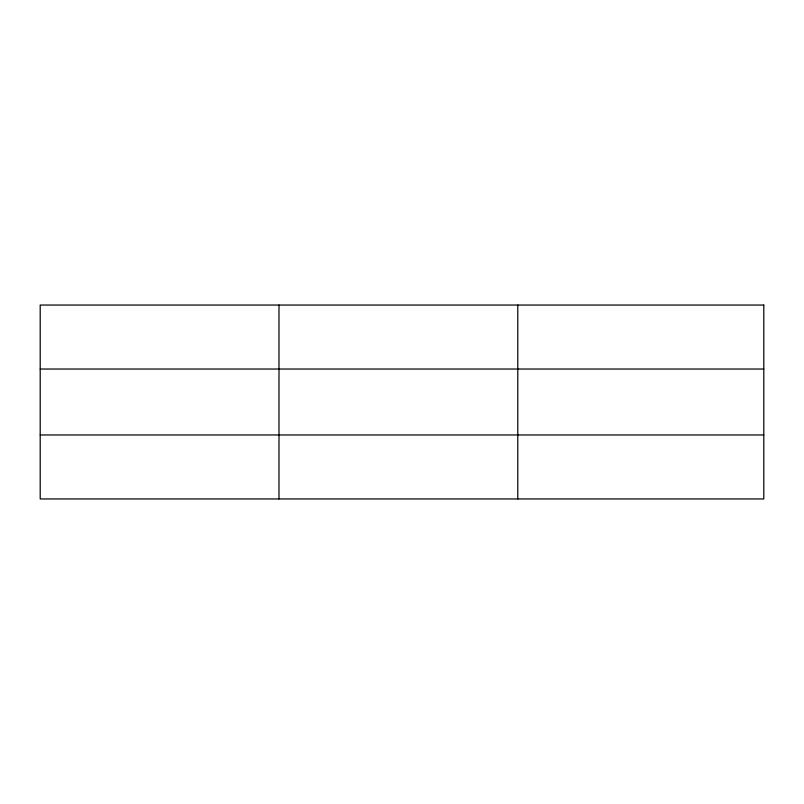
<?xml version="1.0" encoding="UTF-8"?>
<svg xmlns="http://www.w3.org/2000/svg" width="804" height="804" viewBox="0 0 804 804"><rect width="100%" height="100%" fill="white"/><g stroke="black" fill="none" stroke-linecap="round" stroke-linejoin="round"><path stroke-width="1.21" d="M278.988 498.952L278.988 305.048M517.776 498.952L517.776 305.048M40.2 369.036L763.8 369.036M40.2 434.964L763.8 434.964M763.8 305.048L763.8 498.952L40.2 498.952L40.2 305.048L763.8 305.048"/></g></svg>
